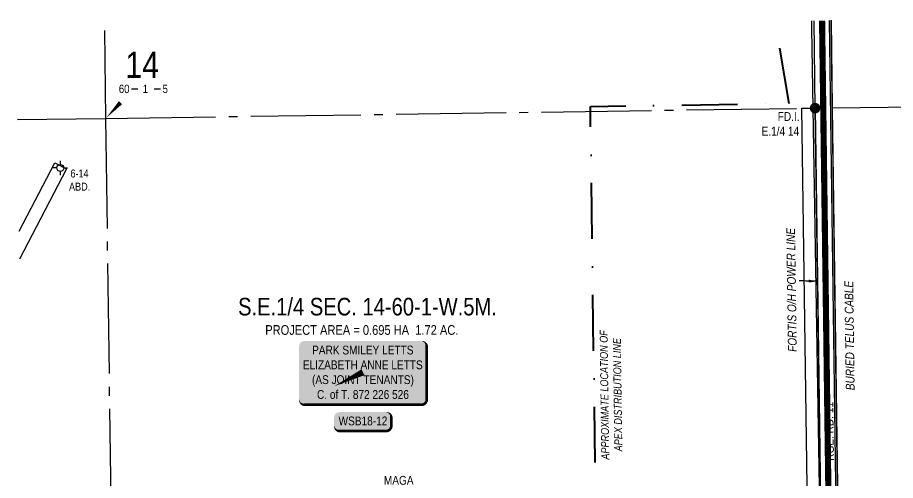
# Model space of a CAD drawing. Extents: x 57693 to 70573, y 5994359 to 6008381.
# Drawn here: x 62552 to 63549, y 6002128 to 6002653 of the extents above; entities that cross this region are included whole.
import ezdxf
from ezdxf.enums import TextEntityAlignment as Align

# ---------------------------------------------------------------- set-up
doc = ezdxf.new("R2010")
doc.units = 0
doc.header["$LTSCALE"] = 5
doc.header["$PDSIZE"] = -3
doc.linetypes.add('DASHDOT', pattern=[25.4, 12.7, -6.35, 0, -6.35])
doc.linetypes.add('foc-QUARTERLINE', pattern=[33, 25, -3, 2, -3])
doc.layers.get('Defpoints').update_dxf_attribs({"color": 9})
for name, color, linetype in [('10', 1, 'Continuous'), ('9', 3, 'Continuous'), ('AS-OWNER', 7, 'Continuous'), ('AS-POWER', 104, 'foc-POWER'), ('AS-POWER-T', 104, 'Continuous'), ('AS-ROADS', 254, 'Continuous'), ('AS-TELEPHONE', 224, 'foc-TEL'), ('AS-TELEPHONE-T', 224, 'Continuous'), ('C-SYMBOL', 7, 'Continuous'), ('F-RW', 190, 'Continuous'), ('F-WS-S', 8, 'Continuous'), ('L-AREAREQUIRED', 7, 'Continuous'), ('L-MON', 1, 'Continuous'), ('L-QSEC', 8, 'foc-QUARTERLINE'), ('L-ROAD-T', 7, 'Continuous'), ('L-SEC', 7, 'Continuous'), ('L-SECLBL', 7, 'Continuous'), ('P-APEX RECON-LINE LIST', 240, 'Continuous')]:
    doc.layers.add(name, color=color, linetype=linetype)
doc.layers.add('AS-RECON EXISTING', color=151, linetype='DASHDOT', lineweight=40)
doc.layers.add('F-RW-T', color=190, linetype='Continuous', lineweight=9)
doc.styles.add('100L', font='ARIALN.TTF', dxfattribs={"height": 11})
doc.styles.add('175L', font='ARIALN.TTF', dxfattribs={"height": 10})
doc.styles.add('80', font='ARIALN.TTF', dxfattribs={"height": 10})
doc.styles.add('80CG', font='ARIALN.TTF', dxfattribs={"height": 10})
doc.styles.add('80L', font='ARIALN.TTF', dxfattribs={"height": 10})
doc.styles.add('foc-LtypeFont', font='ARIALN.TTF', dxfattribs={"height": 7.35})
doc.styles.add('SIMPLEX', font='ARIALN.TTF')
doc.linetypes.add('foc-POWER', pattern='A,6,-1,["P",foc-LtypeFont,S=0.2,R=0,X=-0.625,Y=-0.75],-1.24,4', length=12.24)
doc.linetypes.add('foc-TEL', pattern='A,2,-1,["T",foc-LtypeFont,S=0.2,R=0,X=-0.425,Y=-0.75],-1.24,8', length=12.24)
doc.dimstyles.new('Compass 5 000', dxfattribs={"dimscale": 5, "dimtxt": 9, "dimasz": 2, "dimexe": 0.2, "dimexo": 0.0625, "dimgap": 0.5, "dimtad": 0, "dimtih": 1, "dimtoh": 1, "dimzin": 0, "dimdsep": 46, "dimtxsty": '80CG', "dimcen": 0.1, "dimse1": 1, "dimse2": 1, "dimclrd": 256, "dimclrt": 256, "dimaunit": 1, "dimadec": 4, "dimazin": 0, "dimtfac": 0.06, "dimtofl": 0, "dimtmove": 0, "dimatfit": 1, "dimfxl": 0.2, "dimtolj": 1, "dimtzin": 0, "dimlwd": -1, "dimarcsym": 0})

# ---------------------------------------------------------------- blocks, each defined once
blk = doc.blocks.new('fdia')
at = {"color": 255, "const_width": 1}
blk.add_lwpolyline([(-0.5, 0, 1), (0.5, 0, 1)], format="xyb", close=True, dxfattribs=at)
blk = doc.blocks.new('Fdiaa')
blk.add_blockref('fdia', (0, 0))
blk = doc.blocks.new('fdib')
at = {"color": 1, "const_width": 1.6}
blk.add_lwpolyline([(-0.4, 0, 1), (0.4, 0, 1)], format="xyb", close=True, dxfattribs=at)
at = {"color": 1}
blk.add_circle((0, 0), 0.8, dxfattribs=at)
blk = doc.blocks.new('Fdibb')
blk.add_blockref('fdib', (0, 0))
blk = doc.blocks.new('fdicc')
for name in ['Fdibb', 'Fdiaa']:
    blk.add_blockref(name, (0, 0))
blk = doc.blocks.new('FDI')
blk.add_blockref('fdicc', (0, 0))
blk = doc.blocks.new('L-SECLBL')
at = {"layer": '9', "color": 7}
for p, q in [((-5.08, -27.83), (-12.29, -27.83)), ((20.7, -27.83), (13.5, -27.83))]:
    blk.add_line(p, q, dxfattribs=at)
at = {"layer": '10', "color": 2, "style": 'SIMPLEX'}
blk.add_attdef('SEC', text='', height=30, dxfattribs=at).set_placement((0, 0), align=Align.MIDDLE)
at = {"layer": '10', "color": 5, "style": '80L'}
blk.add_attdef('TWP', text='', height=9.5, dxfattribs=at).set_placement((-14.43, -27.37), align=Align.MIDDLE_RIGHT)
blk.add_attdef('RGE', text='', height=9.5, dxfattribs=at).set_placement((3.62, -27.37), align=Align.MIDDLE_CENTER)
blk.add_attdef('MER', text='', height=9.5, dxfattribs=at).set_placement((23.17, -27.37), align=Align.MIDDLE_LEFT)
blk = doc.blocks.new('*U472')
h = blk.add_hatch(color=59)
edge = h.paths.add_edge_path()
edge.add_line((-66.5, -37), (66.5, -37))
edge.add_arc((66.5, -31), 6, 270, 360)
edge.add_line((72.5, -31), (72.5, 29.5))
edge.add_arc((66.5, 29.5), 6, 0, 90)
edge.add_line((66.5, 35.5), (-66.5, 35.5))
edge.add_arc((-66.5, 29.5), 6, 90, 180)
edge.add_line((-72.5, 29.5), (-72.5, -31))
edge.add_arc((-66.5, -31), 6, 180, 270)
at = {"color": 1, "flags": 128}
blk.add_lwpolyline([(-66.5, -37, 3, 3, 0), (66.5, -37, 3, 3, 0.414214), (72.5, -31, 3, 3, 0), (72.5, 29.5, 3, 0, 0.414214), (66.5, 35.5, 0, 0, 0), (-66.5, 35.5, 0, 0, 0.414214), (-72.5, 29.5, 0, 0, 0), (-72.5, -31, 0, 3, 0.414214)], format="xyseb", close=True, dxfattribs=at)
blk.add_lwpolyline([(-32.66, -15.91, 0, 7.5, 0), (0, 0, 0, 0, 0)], format="xyseb", dxfattribs=at)
at = {"color": 1, "style": '80'}
blk.add_attdef('ENTER_TEXT_001', (-35.99, -5), '', height=10, dxfattribs=at)
blk = doc.blocks.new('*D481')
at = {"layer": 'Defpoints', "color": 0, "transparency": 16777216}
for p in [(63039.06, 6002061.56), (63040.83, 6002061.59), (63039.29, 6002046.61)]:
    blk.add_point(p, dxfattribs=at)
at = {"layer": 'F-RW-T', "transparency": 16777216}
for p, q in [((63040.23, 6002101.13), (63030.23, 6002101.13)), ((63040.68, 6002071.59), (63040.23, 6002101.13)), ((63041.21, 6002036.64), (63041.36, 6002026.64))]:
    blk.add_line(p, q, dxfattribs=at)
for points in [[(63042.35, 6002071.61), (63039.01, 6002071.56), (63040.83, 6002061.59)], [(63042.87, 6002036.66), (63039.54, 6002036.61), (63041.06, 6002046.64)]]:
    blk.add_solid(points, dxfattribs=at)
at = {"layer": 'F-RW-T', "transparency": 16777216, "insert": (62985.15, 6002101.13), "char_height": 10, "attachment_point": 5, "style": '80CG'}
blk.add_mtext('\\A1;MAGA\\P15.00 P/L R/W\\PPLAN 132 0880\\P(NOT ON TITLE)', dxfattribs=at)
blk = doc.blocks.new('GABD')
for p, q in [((-0.81, 0), (-1.62, 0)), ((0, 0.81), (0, 1.62)), ((1.62, 0), (0.81, 0)), ((0, -0.81), (0, -1.62))]:
    blk.add_line(p, q)
blk.add_circle((0, 0), 0.8)
blk = doc.blocks.new('*U428')
at = {"true_color": 0xffffa8}
h = blk.add_hatch(color=51, dxfattribs=at)
edge = h.paths.add_edge_path()
edge.add_line((-26.5, -11.5), (26.5, -11.5))
edge.add_arc((26.5, -5.5), 6, 270, 360)
edge.add_line((32.5, -5.5), (32.5, 4))
edge.add_arc((26.5, 4), 6, 0, 90)
edge.add_line((26.5, 10), (-26.5, 10))
edge.add_arc((-26.5, 4), 6, 90, 180)
edge.add_line((-32.5, 4), (-32.5, -5.5))
edge.add_arc((-26.5, -5.5), 6, 180, 270)
at = {"color": 240, "flags": 128}
blk.add_lwpolyline([(-26.5, -11.5, 3, 3, 0), (26.5, -11.5, 3, 3, 0.414214), (32.5, -5.5, 3, 3, 0), (32.5, 4, 3, 0, 0.414214), (26.5, 10, 0, 0, 0), (-26.5, 10, 0, 0, 0.414214), (-32.5, 4, 0, 0, 0), (-32.5, -5.5, 0, 3, 0.414214)], format="xyseb", close=True, dxfattribs=at)
for points in [[(-24.67, -8.43, 0, 10, 0), (0, 0, 5, 5, 0)], [(21.05, -6.93, 0, 10, 0), (0, 0, 5, 5, 0)]]:
    blk.add_lwpolyline(points, format="xyseb", dxfattribs=at)
at = {"color": 4, "style": '80'}
blk.add_attdef('OTHER_001', (-14.7, -5), '', height=10, dxfattribs=at)

msp = doc.modelspace()

# ---------------------------------------------------------------- linework, layer by layer
at = {"layer": 'AS-POWER', "flags": 128}
msp.add_lwpolyline([(63470.167, 6001726.429), (63468.489, 6001802.127), (63454.329, 6002640.909), (63454.237, 6002649.626)], dxfattribs=at)
at = {"layer": 'AS-RECON EXISTING', "flags": 128}
for points in [[(63428.759, 6002555.845), (63412.912, 6002649.072)], [(63213.435, 6001766.459), (63202.786, 6002552.336), (63428.759, 6002555.845)]]:
    msp.add_lwpolyline(points, dxfattribs=at)
at = {"layer": 'AS-ROADS', "const_width": 7, "flags": 128}
msp.add_lwpolyline([(63465.966, 6002649.795), (63490.49, 6000821.161)], dxfattribs=at)
at = {"layer": 'AS-TELEPHONE', "flags": 128}
for points in [[(63498.093, 6000821.349), (63485.736, 6001725.971), (63485.459, 6001745.947), (63485.058, 6001772.606), (63485.234, 6001786.361), (63485.234, 6001786.361), (63485.762, 6001819.329), (63474.222, 6002650.139)], [(63500.091, 6000821.376), (63487.735, 6001725.998), (63487.457, 6001745.976), (63487.057, 6001772.609), (63487.232, 6001786.332), (63487.76, 6001819.327), (63476.22, 6002650.166)]]:
    msp.add_lwpolyline(points, dxfattribs=at)
at = {"layer": 'F-RW', "flags": 128}
msp.add_lwpolyline([(63457.945, 6002550.427), (63469.183, 6001745.651), (63454.196, 6001745.442), (63442.958, 6002550.218)], close=True, dxfattribs=at)
msp.add_lwpolyline([(62554.037, 6002410.512), (62594.598, 6002488.367), (62607.891, 6002481.444), (62554.477, 6002378.919)], dxfattribs=at)
at = {"layer": 'L-QSEC', "flags": 128}
for points in [[(62650.829, 6002638.683), (62652.186, 6002538.767)], [(63477.882, 6002550.623), (65089.734, 6002571.98)], [(62652.186, 6002538.767), (63457.945, 6002550.427)], [(62552.271, 6002537.313), (62652.186, 6002538.767)], [(62652.186, 6002538.767), (62663.119, 6001733.831)]]:
    msp.add_lwpolyline(points, dxfattribs=at)
at = {"layer": 'L-SEC', "flags": 128}
for points in [[(63456.457, 6002649.666), (63457.79, 6002550.395)], [(63477.881, 6002550.668), (63476.559, 6002649.94)], [(63457.79, 6002550.395), (63469.152, 6001745.725)], [(63489.216, 6001745.998), (63477.881, 6002550.668)]]:
    msp.add_lwpolyline(points, dxfattribs=at)
at = {"layer": 'L-SECLBL', "flags": 128}
msp.add_lwpolyline([(62652.867, 6002539.201, 0, 4.996, 0), (62669.192, 6002556.612, 4.996, 4.996, 0)], format="xyseb", dxfattribs=at)

# ---------------------------------------------------------------- block references
at = {"layer": 'AS-OWNER'}
ref = msp.add_blockref('*U472', (62944.528, 6002250.399), dxfattribs=dict(at, xscale=0.999252397, yscale=0.999252397, zscale=0.999252397, rotation=359.9999884413987))
ref.add_attrib('ENTER_TEXT_001', 'PARK SMILEY LETTS', (62886.815, 6002270.647), dxfattribs={"layer": '0', "color": 1, "height": 9.99252, "rotation": 359.999988, "style": '80'})
ref.add_attrib('ENTER_TEXT_002', 'ELIZABETH ANNE LETTS', (62876.315, 6002253.815), dxfattribs={"layer": '0', "color": 1, "height": 9.99252, "rotation": 359.999988, "style": '80'})
ref.add_attrib('ENTER_TEXT_003', '(AS JOINT TENANTS)', (62886.662, 6002236.984), dxfattribs={"layer": '0', "color": 1, "height": 9.99252, "rotation": 359.999988, "style": '80'})
ref.add_attrib('ENTER_TEXT_004', 'C. of T. 872 226 526', (62892.336, 6002220.152), dxfattribs={"layer": '0', "color": 1, "height": 9.99252, "rotation": 359.999988, "style": '80'})
at = {"layer": 'F-WS-S', "color": 3, "xscale": 4.996261984999968, "yscale": 4.996261984999968, "zscale": 4.996261984999968, "rotation": 358.3685995525098}
msp.add_blockref('GABD', (62600.925, 6002482.451), dxfattribs=at)
at = {"layer": 'L-MON', "xscale": 4.999999999999972, "yscale": 4.999999999999972, "zscale": 4.999999999999972}
msp.add_blockref('FDI', (63458.059, 6002550.36), dxfattribs=at)
at = {"layer": 'L-SECLBL', "xscale": 0.999252397, "yscale": 0.999252397, "zscale": 0.999252397}
msp.add_blockref('L-SECLBL', (62693.81, 6002599.632), dxfattribs=at).add_auto_attribs({'SEC': '14', 'TWP': '60', 'RGE': '1', 'MER': '5'})
at = {"layer": 'P-APEX RECON-LINE LIST'}
ref = msp.add_blockref('*U428', (62944.298, 6002195.1), dxfattribs=dict(at, xscale=0.999252397, yscale=0.999252397, zscale=0.999252397, rotation=359.9999884413987))
ref.add_attrib('OTHER_001', 'WSB18-12', (62916.85, 6002190.1), dxfattribs={"layer": '0', "color": 4, "height": 9.9925, "rotation": 359.999988, "style": '80'})

# ---------------------------------------------------------------- texts
at = {"layer": 'AS-POWER-T', "insert": (63427.279, 6002273.082), "char_height": 10.00952, "attachment_point": 1, "rotation": 90.822278, "style": '175L'}
msp.add_mtext_dynamic_manual_height_columns('\\pi0.37947;{\\fArial Narrow|b0|i1|c0|p34;FORTIS O/H POWER LINE}', width=141.52042, gutter_width=50, heights=[0], dxfattribs=at)
at = {"layer": 'AS-RECON EXISTING', "linetype": 'Continuous', "insert": (63215.293, 6002151.47), "char_height": 8.98561, "attachment_point": 1, "rotation": 90.767479, "style": '80'}
msp.add_mtext_dynamic_manual_height_columns('\\pi-0.37831;{\\fArial Narrow|b0|i1|c0|p18;APPROXIMATE LOCATION OF \\P\\pi8.8004;APEX DISTRIBUTION LINE}', width=146.7459, gutter_width=44.962, heights=[0], dxfattribs=at)
at = {"layer": 'AS-TELEPHONE-T', "insert": (63492.988, 6002229.744), "char_height": 10.00952, "attachment_point": 1, "rotation": 90.802266, "style": '175L'}
msp.add_mtext_dynamic_manual_height_columns('\\pi0.13073;{\\fArial Narrow|b0|i1|c0|p34;BURIED TELUS CABLE}', width=124.50653, gutter_width=50, heights=[0], dxfattribs=at)
at = {"layer": 'C-SYMBOL', "color": 3, "style": '175L'}
msp.add_text('S.E.1/4 SEC. 14-60-1-W.5M.', height=19.98505, rotation=359.999988, dxfattribs=at).set_placement((62949.694, 6002308.912), align=Align.BOTTOM_CENTER)
at = {"layer": 'F-WS-S', "insert": (62610.568, 6002480.628), "char_height": 8.99759, "attachment_point": 1, "rotation": 0.26693, "style": '80'}
msp.add_mtext_dynamic_manual_height_columns('\\pi1.763;6-14\\P\\pi0.053689;ABD.', width=23.27647, gutter_width=45.022, heights=[0], dxfattribs=at)
at = {"layer": 'L-AREAREQUIRED', "color": 5, "style": '100L'}
msp.add_text('PROJECT AREA = 0.695 HA  1.72 AC.', height=10.99178, rotation=359.999988, dxfattribs=at).set_placement((62943.245, 6002289.629), align=Align.BOTTOM_CENTER)
at = {"layer": 'L-MON', "insert": (63396.24, 6002545.918), "char_height": 9.99252, "attachment_point": 1, "style": '175L'}
msp.add_mtext_dynamic_manual_height_columns('\\pi19.353;FD.I.\\P\\pi1.038;E.1/4 14', width=42.2146, gutter_width=50, heights=[0], dxfattribs=at)
at = {"layer": 'L-ROAD-T', "style": '80L'}
msp.add_text('RGE. RD. 11', height=9.98505, rotation=90.782581, dxfattribs=at).set_placement((63474.096, 6002183.186), align=Align.MIDDLE_CENTER)

# ---------------------------------------------------------------- dimensions: what is measured, and where the dimension line sits
at = {"layer": 'F-RW-T'}
dim = msp.add_linear_dim(base=(63040.831, 6002061.589), p1=(63039.289, 6002046.608), p2=(63039.064, 6002061.562), angle=90.864017, text='MAGA\\P15.00 P/L R/W\\PPLAN 132 0880\\P(NOT ON TITLE)', dimstyle='Compass 5 000', dxfattribs=at)
dim.commit()
dim.dimension.update_dxf_attribs({"geometry": '*D481', "text_midpoint": (62985.149, 6002101.133), "dimtype": 161})

# ---------------------------------------------------------------- leaders
at = {"layer": 'AS-POWER-T', "path_type": 1}
msp.add_leader([(63460.692, 6002353.706), (63440.072, 6002354.237)], dimstyle='Compass 5 000', override={"dimgap": 0.5, "dimtad": 0}, dxfattribs=at)

doc.saveas('drawing.dxf')
